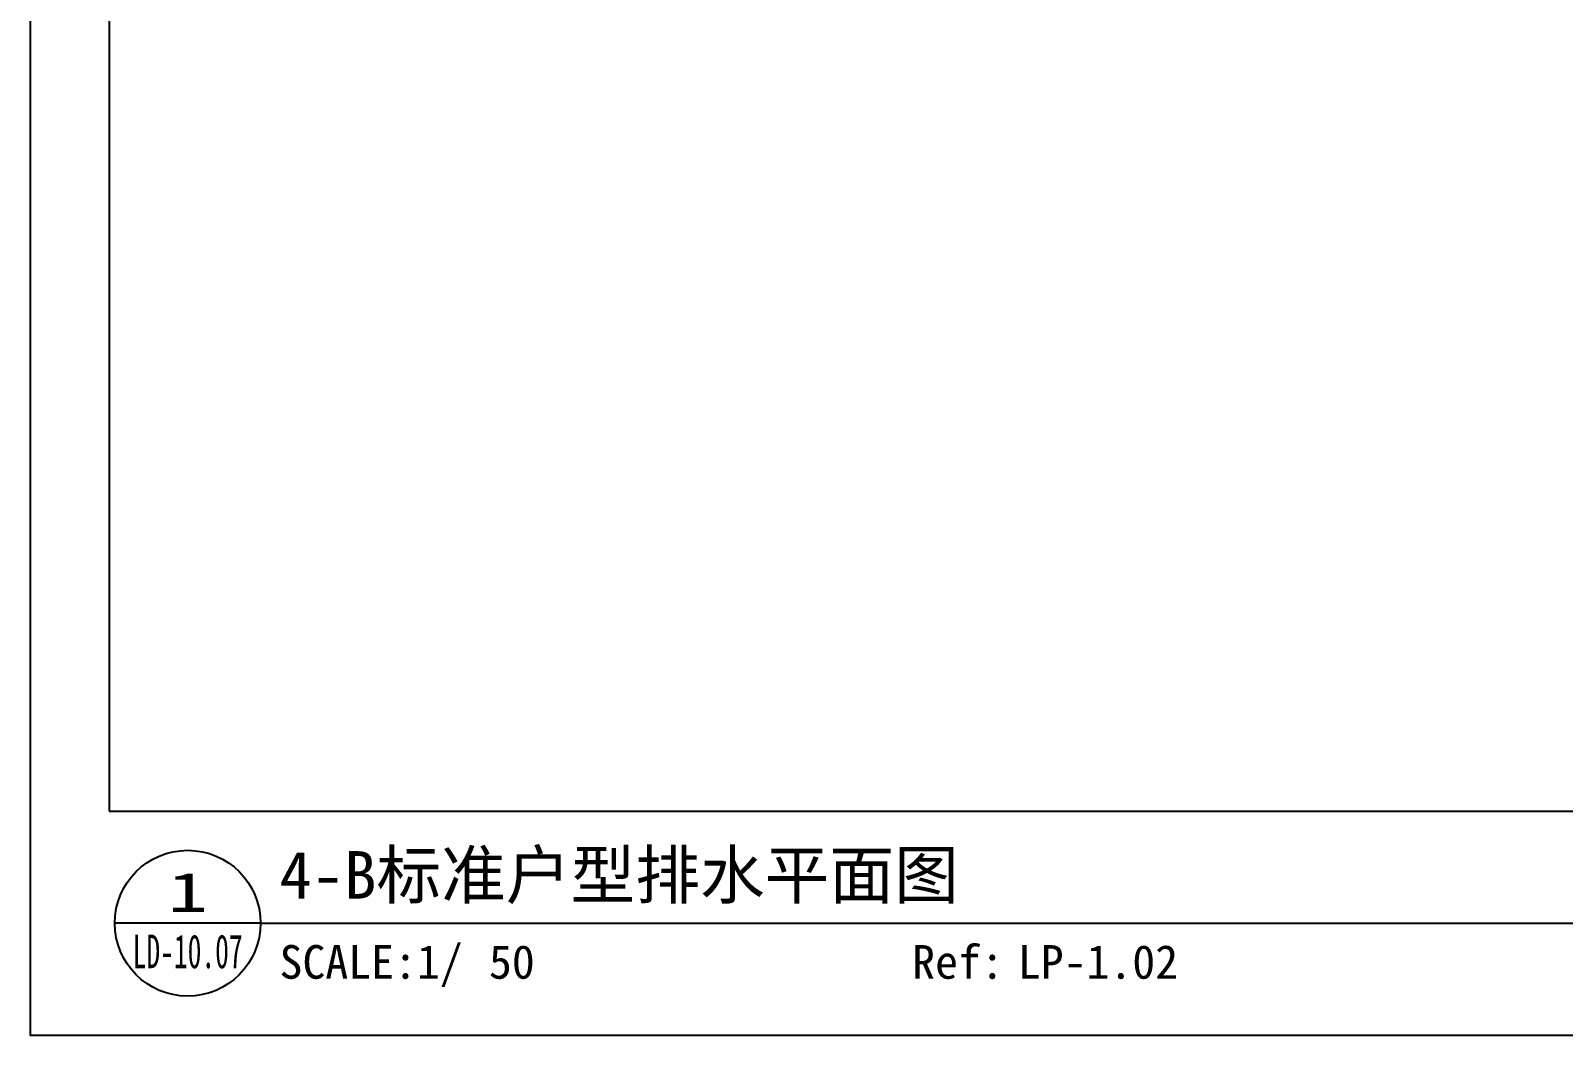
# Model space of a CAD drawing. Header units: inches. Extents: x 143994 to 247866, y 243815 to 272761.
# Drawn here: x 212766 to 219598, y 243815 to 248294 of the extents above; entities that cross this region are included whole.
import ezdxf
from ezdxf.enums import TextEntityAlignment as Align

# ---------------------------------------------------------------- set-up
doc = ezdxf.new("R2010")
doc.units = ezdxf.units.IN
doc.header["$LTSCALE"] = 1000
doc.header["$MEASUREMENT"] = 0
doc.layers.get('DEFPOINTS').update_dxf_attribs({"color": 62})
doc.layers.add('0-IND', color=210, linetype='Continuous')
doc.styles.add('HS2', font='')
doc.styles.get('HS2').set_extended_font_data('SimHei')

# ---------------------------------------------------------------- blocks, each defined once
blk = doc.blocks.new('NAME-S')
at = {"ltscale": 10}
blk.add_line((6.5, 0), (-6.5, 0), dxfattribs=at)
blk.add_circle((0, 0), 6.5, dxfattribs=at)
at = {"color": 4, "ltscale": 10, "style": 'HS2'}
for s, p in [('SCALE:1/', (8.19, -3.45)), ('Ref:', (64.59, -3.45))]:
    blk.add_text(s, height=3, dxfattribs=at).set_placement(p, align=Align.MIDDLE_LEFT)
for tag, height, p in [('图名', 4.23, (8.19, 4.31)), ('100(A3)1/100(A1)', 3, (26.86, -3.45)), ('L0-0.00-0', 3, (74.01, -3.45))]:
    blk.add_attdef(tag, text='', height=height, dxfattribs=at).set_placement(p, align=Align.MIDDLE_LEFT)
at = {"color": 4, "style": 'HS2'}
for tag, height, width, p in [('A', 3.5, 1.5, (0, 1.01)), ('L0-0.00', 3, 0.6, (0, -4.01))]:
    blk.add_attdef(tag, text='', height=height, dxfattribs=dict(at, width=width)).set_placement(p, align=Align.CENTER)

msp = doc.modelspace()

# ---------------------------------------------------------------- linework, layer by layer
at = {"layer": '0-IND', "linetype": 'ByBlock'}
msp.add_line((213791.03, 244314.78), (247516.03, 244314.78), dxfattribs=at)
at = {"layer": 'DEFPOINTS', "linetype": 'ByBlock'}
for points in [[(212766.03, 270814.78), (247866.03, 270814.78), (247866.03, 243814.78), (212766.03, 243814.78)], [(213116.03, 244814.78), (247516.03, 244814.78), (247516.03, 270414.78), (213116.03, 270414.78)]]:
    msp.add_lwpolyline(points, close=True, dxfattribs=at)

# ---------------------------------------------------------------- block references
at = {"layer": '0-IND', "xscale": 50, "yscale": 50, "zscale": 50}
msp.add_blockref('NAME-S', (213466.03, 244314.78), dxfattribs=at).add_auto_attribs({'L0-0.00': 'LD-10.07', 'A': '1', '图名': '4-B标准户型排水平面图', 'L0-0.00-0': 'LP-1.02', '100(A3)1/100(A1)': '50'})

doc.saveas('drawing.dxf')
